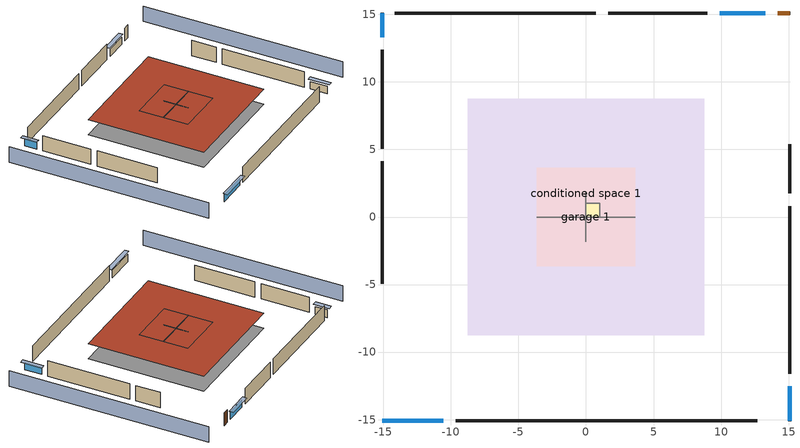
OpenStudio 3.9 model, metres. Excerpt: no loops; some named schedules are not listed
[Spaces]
garage 1
 floor foundation (Slab1 construction): -3.66,-3.66 -3.66,3.66 3.66,3.66 3.66,-3.66 z0
 wall outside (Wall1 construction): -15.1,12.37 -15.1,5.06 z0:2.44
 wall outside (Wall2 construction): 8.97,15.1 1.66,15.1 z0:2.44
 wall outside (Wall9 construction): 15.1,1.74 15.1,5.4 z0:2.44
 wall to conditioned space 1 (Wall5 construction Reversed): -3.66,0 3.66,0 z0:2.44
 wall to conditioned space 1 (Wall6 construction Reversed): 0,-1.83 0,1.83 z0:2.44
 roof outside (Roof1 construction): -3.66,3.66 -3.66,-3.66 3.66,-3.66 3.66,3.66 z2.44
conditioned space 1
 floor foundation (Slab2 construction): -8.77,-8.77 -8.77,8.77 8.77,8.77 8.77,-8.77 z0
 wall outside (Wall3 construction): -9.65,-15.1 12.68,-15.1 z0:2.44
 wall outside (Wall4 construction): -15.1,4.13 -15.1,-4.94 z0:2.44
 wall outside (Wall7 construction): 0.73,15.1 -14.17,15.1 z0:2.44
 wall outside (Wall8 construction): 15.1,-11.59 15.1,0.81 z0:2.44
 wall outside (AdiabaticWallConstruction): -15.1,-15.1 -10.57,-15.1 z0:1.19; -15.1,15.1 -15.1,13.3 z0:1.22; 13.26,15.1 9.9,15.1 z0:1.13; 15.1,-15.1 15.1,-12.52 z0:1.16
 wall outside (AdiabaticWallConstruction 1): 15.1,15.1 14.18,15.1 z0:2.03
 window (WindowConstruction): -15.1,-15.1 -10.57,-15.1 z0:1.19
 window (WindowConstruction 1): -15.1,15.1 -15.1,13.3 z0:1.22
 window (WindowConstruction 2): 13.26,15.1 9.9,15.1 z0:1.13
 window (WindowConstruction 3): 15.1,-15.1 15.1,-12.52 z0:1.16
 door (Door): 15.1,15.1 14.19,15.1 z0:2.03
 roof outside (Roof2 construction): -8.77,8.77 -8.77,-8.77 8.77,-8.77 8.77,8.77 z2.44
central ac and furnace airloop ret air space
 floor adiabatic (AdiabaticConst): 0,0 0,1 1,1 1,0 z0
 wall adiabatic (AdiabaticConst): 0,1 0,0 1,0 1,1 0,1 z0:1
 ceiling adiabatic (AdiabaticConst): 1,0 1,1 0,1 0,0 z1
shading: 19.67,-15.1 19.67,15.1 / -19.67,15.1 -19.67,-15.1 z0:2.44; -10.27,-15.1 -15.4,-15.1 -15.4,-15.71 -10.27,-15.71 z1.49; -15.1,13 -15.1,15.4 -15.71,15.4 -15.71,13 z1.52; 9.6,15.1 13.56,15.1 13.56,15.71 9.6,15.71 z1.43; 15.1,-12.21 15.1,-15.4 15.71,-15.4 15.71,-12.21 z1.46
[Site]
Portland Intl Arpt_OR: Latitude {deg}=45.59; Longitude {deg}=-122.6; Time Zone {hr}=-8; Elevation {m}=33; Terrain=Suburbs; Keep Site Location Information=Yes
[Site:GroundTemperature:Shallow]
10.2558, 8.96328, 8.85977, 9.47314, 11.9355, 14.3863, 16.5111, 17.8571, 17.9714, 16.8767, 14.8061, 12.4304
[Site:WaterMainsTemperature]
Calculation Method=Schedule; Temperature Schedule=mains temperature schedule
[Building]
Building 1
[Material] Roughness=Rough
Name | Thickness {m} | Conductivity {W/m-K} | Density {kg/m3} | Specific Heat {J/kg-K} | Thermal Absorptance | Solar Absorptance | Visible Absorptance
slate or tile shingles | 0.01905 | 0.840978 | 1899.972 | 799.717 | 0.9 | 0.75 | 0.75
roof rigid ins | 0.00302951 | 0.029427 | 32.04 | 1214.23 | 0.9 | 0.7 | 0.7
osb sheathing 0.5 in. | 0.0127 | 0.115458 | 512.64 | 1214.23 | 0.9 | 0.6 | 0.6
roof rigid ins 1 | 0.051816 | 0.029427 | 32.04 | 1214.23 | 0.9 | 0.7 | 0.7
osb sheathing 0.75 in. | 0.01905 | 0.115458 | 512.64 | 1214.23 | 0.9 | 0.7 | 0.7
roof stud and cavity | 0.2032 | 0.132304 | 78.34581 | 1123.46 | 0.9 | 0.7 | 0.7
gypsum board | 0.0127 | 0.160291 | 801 | 837.4 | 0.9 | 0.6 | 0.6
wood siding | 0.0254 | 0.102417 | 544.68 | 1172.36 | 0.9 | 0.85 | 0.85
osb sheathing 0.5 in. 1 | 0.0127 | 0.115458 | 512.64 | 1214.23 | 0.9 | 0.7 | 0.7
wall stud and cavity | 0.1397 | 0.727959 | 139.0536 | 1170.24 | 0.9 | 0.6 | 0.6
wall stud and cavity 1 | 0.1397 | 0.550994 | 139.0536 | 1170.24 | 0.9 | 0.7 | 0.7
osb sheathing 0.5 in. 2; osb sheathing 0.5 in. 3 | 0.0127 | 0.115458 | 512.64 | 1214.23
wall stud and cavity 2 | 0.1397 | 0.335416 | 139.0536 | 1170.24 | 0.9 | 0.7 | 0.7
concrete 4.0 in. | 0.1016 | 1.803125 | 2242.8 | 837.4 | 0.9 | 0.7 | 0.7
floor covering | 0.0127 | 0.0450781 | 54.468 | 1339.84 | 0.9 | 0.9 | 0.9
wood siding 1; wood siding 2 | 0.0254 | 0.102417 | 544.68 | 1172.36
wall rigid ins | 0.512978 | 0.029427 | 32.04 | 1214.23 | 0.9 | 0.7 | 0.7
wall stud and cavity 3 | 0.0889 | 0.380278 | 52.3479 | 1209.89 | 0.9 | 0.7 | 0.7
door material | 0.04445 | 0.0612267 | 512.64 | 1214.23 | 0.9 | 0.7 | 0.7
wall stud and cavity 4 | 0.0889 | 0.391764 | 83.0341 | 1211.67 | 0.9 | 0.7 | 0.7
furniture material conditioned space 1; furniture material garage 1 | 0.1524 | 0.115458 | 640.8 | 1214.23 | 0.9 | 0.6 | 0.6
[Construction]
Roof1 construction: slate or tile shingles, roof rigid ins, osb sheathing 0.5 in.
Roof2 construction: slate or tile shingles, roof rigid ins 1, osb sheathing 0.75 in., roof stud and cavity, gypsum board
Wall1 construction; Wall2 construction: wood siding, osb sheathing 0.5 in. 1, wall stud and cavity
Wall3 construction; Wall4 construction: wood siding, osb sheathing 0.5 in. 1, wall stud and cavity 1, gypsum board
Wall5 construction Reversed: gypsum board, wall stud and cavity 2, osb sheathing 0.5 in. 2
Wall6 construction Reversed: gypsum board, wall stud and cavity 2, osb sheathing 0.5 in. 3
Wall7 construction; Wall8 construction: wood siding, osb sheathing 0.5 in. 3, wall stud and cavity 1, gypsum board
Wall9 construction: wood siding, osb sheathing 0.5 in. 3, wall stud and cavity
Slab1 construction: concrete 4.0 in.
Slab2 construction: concrete 4.0 in., floor covering
WindowConstruction; WindowConstruction 1; WindowConstruction 2; WindowConstruction 3: WindowMaterial
AdiabaticWallConstruction: wood siding 1, wall rigid ins, wall stud and cavity 3, gypsum board
Door: door material
AdiabaticWallConstruction 1: wood siding 2, wall rigid ins, wall stud and cavity 3, gypsum board
PartitionWallConstruction: gypsum board, wall stud and cavity 4, gypsum board
furniture construction conditioned space 1: furniture material conditioned space 1
furniture construction garage 1: furniture material garage 1
AdiabaticConst: Adiabatic
[WindowMaterial:SimpleGlazingSystem]
WindowMaterial: U-Factor {W/m2-K}=2.78222; Solar Heat Gain Coefficient=0.56
[Material:NoMass]
Adiabatic: Roughness=Rough; Thermal Resistance {m2-K/W}=176.1
[ThermalZone] Multiplier=1; Use Ideal Air Loads=No
Name | Volume {m3} | Thermostat
conditioned space | 749.83 | conditioned space temperature setpoint
garage | 130.484
central ac and furnace airloop ret air zone | 1
[Sizing:Zone] Zone Cooling Design Supply Air Temperature Input Method=SupplyAirTemperature; Zone Cooling Design Supply Air Temperature {C}=14; Zone Cooling Design Supply Air Temperature Difference {deltaC}=11.11; Zone Heating Design Supply Air Temperature Input Method=SupplyAirTemperature; Zone Heating Design Supply Air Temperature {C}=40; Zone Heating Design Supply Air Temperature Difference {deltaC}=11.11; Zone Cooling Design Supply Air Humidity Ratio {kg-H2O/kg-air}=0.0085; Zone Heating Design Supply Air Humidity Ratio {kg-H2O/kg-air}=0.008; Cooling Design Air Flow Method=DesignDay; Heating Design Air Flow Method=DesignDay; Account for Dedicated Outdoor Air System=No; Dedicated Outdoor Air System Control Strategy=NeutralSupplyAir; Dedicated Outdoor Air Low Setpoint Temperature for Design {C}=autosize; Dedicated Outdoor Air High Setpoint Temperature for Design {C}=autosize; Zone Load Sizing Method=Sensible Load Only No Latent Load; Zone Latent Cooling Design Supply Air Humidity Ratio Input Method=HumidityRatioDifference; Zone Cooling Design Supply Air Humidity Ratio Difference {kgWater/kgDryAir}=0.005; Zone Latent Heating Design Supply Air Humidity Ratio Input Method=HumidityRatioDifference; Zone Humidification Design Supply Air Humidity Ratio Difference {kgWater/kgDryAir}=0.005; Sizing Option=Coincident
garage; central ac and furnace airloop ret air zone
[Space]
Name | Thermal Zone | Volume {m3}
conditioned space 1 | conditioned space | 749.83
garage 1 | garage | 130.484
central ac and furnace airloop ret air space | central ac and furnace airloop ret air zone
[ThermostatSetpoint:DualSetpoint]
conditioned space temperature setpoint: Heating Setpoint Temperature Schedule=heating setpoint; Cooling Setpoint Temperature Schedule=cooling setpoint; Temperature Difference Between Cutout And Setpoint {deltaC}=0
[Foundation:Kiva] Wall Height Above Grade {m}=0.1016; Wall Depth Below Slab {m}=0.2032
Name | Initial Indoor Air Temperature {C}
Foundation Kiva 1 | 13.4258
Foundation Kiva 2 | 22.5
[Foundation:Kiva:Settings]
Soil Conductivity {W/m-K}=1.9041; Soil Density {kg/m3}=1842.3; Soil Specific Heat {J/kg-K}=418.7; Ground Solar Absorptivity=0.9; Ground Thermal Absorptivity=0.9; Ground Surface Roughness {m}=0.03; Far-Field Width {m}=40; Deep-Ground Boundary Condition=ZeroFlux; Deep-Ground Depth {m}=40; Minimum Cell Dimension {m}=0.2; Maximum Cell Growth Coefficient=3; Simulation Timestep=Timestep
[SurfaceProperty:ExposedFoundationPerimeter] Exposed Perimeter Calculation Method=TotalExposedPerimeter
Name | Total Exposed Perimeter {m}
Slab1 | 18.288
Slab2 | 65.34912
[SurfaceProperty:IncidentSolarMultiplier] Incident Solar Multiplier=1; Incident Solar Multiplier Schedule=trans schedule winter=0.85 summer=0.7
Window1; Window2; Window3; Window4
[InternalMass:Definition] Design Level Calculation Method=SurfaceArea
Name | Construction | Surface Area {m2}
partition wall mass | PartitionWallConstruction | 307.509
furniture mass conditioned space 1 | furniture construction conditioned space 1 | 123.004
furniture mass garage 1 | furniture construction garage 1 | 5.35122
[InternalMass] Multiplier=1
Name | Internal Mass Definition | Space or SpaceType
partition wall mass | partition wall mass | conditioned space 1
furniture mass conditioned space 1 | furniture mass conditioned space 1 | conditioned space 1
furniture mass garage 1 | furniture mass garage 1 | garage 1
[Fan:SystemModel]
central ac and furnace supply fan: Availability Schedule=Always On Discrete; Design Maximum Air Flow Rate {m3/s}=0.693763; Speed Control Method=Discrete; Electric Power Minimum Flow Rate Fraction=0.2; Design Pressure Rise {Pa}=500; Motor Efficiency=1; Motor In Air Stream Fraction=1; Design Electric Power Consumption {W}=autosize; Design Power Sizing Method=PowerPerFlow; Electric Power Per Unit Flow Rate {W/(m3/s)}=1059.44; Electric Power Per Unit Flow Rate Per Unit Pressure {W-s/m3-Pa}=1.66667; Fan Total Efficiency=0.7; Motor Loss Radiative Fraction=0; Speed Flow Fraction 1=0.82381; Speed Electric Power Fraction 1=0.55909; Speed Flow Fraction 2=1; Speed Electric Power Fraction 2=1
[EnergyManagementSystem:Sensor]
Name | Output Variable or Output Meter Index Key | Output Variable or Output Meter
central_ac_and_furnace_supply_fan_s; central_ac_and_furnace_supply_fan_s_1 | central ac and furnace supply fan | Fan Electricity Energy
water_heater_T_set | water heater setpoint | Schedule Value
out_pb_s |  | Site Outdoor Air Barometric Pressure
out_wt_s |  | Site Outdoor Air Humidity Ratio
site_vw_s |  | Site Wind Speed
cool_season | cooling season schedule | Schedule Value
central_ac_and_furnace_airloop_Fan_RTF_s | central ac and furnace supply fan | Fan Runtime Fraction Speed 1
central_ac_and_furnace_airloop_Fan_RTF_s_1 | central ac and furnace supply fan | Fan Runtime Fraction Speed 2
central_ac_and_furnace_airloop_AH_MFR_s | Node 7 | System Node Mass Flow Rate
central_ac_and_furnace_airloop_AH_VFR_s | Node 7 | System Node Current Density Volume Flow Rate
central_ac_and_furnace_airloop_AH_Tout_s | Node 7 | System Node Temperature
central_ac_and_furnace_airloop_AH_Wout_s | Node 7 | System Node Humidity Ratio
central_ac_and_furnace_airloop_RA_T_s | Node 10 | System Node Temperature
central_ac_and_furnace_airloop_Ra_W_s | Node 10 | System Node Humidity Ratio
central_ac_and_furnace_airloop_0_DZ_T_s | garage | Zone Air Temperature
central_ac_and_furnace_airloop_0_DZ_W_s | garage | Zone Mean Air Humidity Ratio
natural_vent_s | natural vent schedule | Schedule Value
htg_sp_s | heating setpoint | Schedule Value
clg_sp_s | cooling setpoint | Schedule Value
mech_vent_range_fan_0_sch_s | mech vent range fan 0 schedule | Schedule Value
mech_vent_bath_fan_0_sch_s | mech vent bath fan 0 schedule | Schedule Value
clothes_dryer_exhaust_0_sch_s | clothes_dryer | Schedule Value
htg_load_cond |  | Heating:EnergyTransfer:Zone:CONDITIONED SPACE
clg_load_cond |  | Cooling:EnergyTransfer:Zone:CONDITIONED SPACE
htg_load_duct |  | Heating:EnergyTransfer:Zone:CENTRAL AC AND FURNACE AIRLOOP RET AIR ZONE
clg_load_duct |  | Cooling:EnergyTransfer:Zone:CENTRAL AC AND FURNACE AIRLOOP RET AIR ZONE
s_conv | Roof2 | Surface Inside Face Convection Heat Gain Energy
s_ig | Roof2 | Surface Inside Face Internal Gains Radiation Heat Gain Energy
s_sol | Roof2 | Surface Inside Face Solar Radiation Heat Gain Energy
s_lgt | Roof2 | Surface Inside Face Lights Radiation Heat Gain Energy
s_surf | Roof2 | Surface Inside Face Net Surface Thermal Radiation Heat Gain Energy
s_conv_1 | Slab2 | Surface Inside Face Convection Heat Gain Energy
s_ig_1 | Slab2 | Surface Inside Face Internal Gains Radiation Heat Gain Energy
s_sol_1 | Slab2 | Surface Inside Face Solar Radiation Heat Gain Energy
s_lgt_1 | Slab2 | Surface Inside Face Lights Radiation Heat Gain Energy
s_surf_1 | Slab2 | Surface Inside Face Net Surface Thermal Radiation Heat Gain Energy
ss_sol | Door1 | Surface Inside Face Solar Radiation Heat Gain Energy
ss_lgt | Door1 | Surface Inside Face Lights Radiation Heat Gain Energy
ss_conv | Door1 | Surface Inside Face Convection Heat Gain Energy
ss_ig | Door1 | Surface Inside Face Internal Gains Radiation Heat Gain Energy
ss_surf | Door1 | Surface Inside Face Net Surface Thermal Radiation Heat Gain Energy
ss_conv_1 | Window1 | Surface Inside Face Convection Heat Gain Energy
ss_ig_1 | Window1 | Surface Inside Face Internal Gains Radiation Heat Gain Energy
ss_surf_1 | Window1 | Surface Inside Face Net Surface Thermal Radiation Heat Gain Energy
ss_trans_in | Window1 | Surface Window Transmitted Solar Radiation Rate
ss_back_out | Window1 | Surface Window Shortwave from Zone Back Out Window Heat Transfer Rate
ss_trans_out | Window1 | Surface Inside Face Initial Transmitted Diffuse Transmitted Out Window Solar Radiation Rate
ss_conv_2 | Window2 | Surface Inside Face Convection Heat Gain Energy
ss_ig_2 | Window2 | Surface Inside Face Internal Gains Radiation Heat Gain Energy
ss_surf_2 | Window2 | Surface Inside Face Net Surface Thermal Radiation Heat Gain Energy
ss_trans_in_1 | Window2 | Surface Window Transmitted Solar Radiation Rate
ss_back_out_1 | Window2 | Surface Window Shortwave from Zone Back Out Window Heat Transfer Rate
ss_trans_out_1 | Window2 | Surface Inside Face Initial Transmitted Diffuse Transmitted Out Window Solar Radiation Rate
ss_conv_3 | Window3 | Surface Inside Face Convection Heat Gain Energy
ss_ig_3 | Window3 | Surface Inside Face Internal Gains Radiation Heat Gain Energy
ss_surf_3 | Window3 | Surface Inside Face Net Surface Thermal Radiation Heat Gain Energy
ss_trans_in_2 | Window3 | Surface Window Transmitted Solar Radiation Rate
ss_back_out_2 | Window3 | Surface Window Shortwave from Zone Back Out Window Heat Transfer Rate
ss_trans_out_2 | Window3 | Surface Inside Face Initial Transmitted Diffuse Transmitted Out Window Solar Radiation Rate
ss_conv_4 | Window4 | Surface Inside Face Convection Heat Gain Energy
ss_ig_4 | Window4 | Surface Inside Face Internal Gains Radiation Heat Gain Energy
ss_surf_4 | Window4 | Surface Inside Face Net Surface Thermal Radiation Heat Gain Energy
ss_trans_in_3 | Window4 | Surface Window Transmitted Solar Radiation Rate
ss_back_out_3 | Window4 | Surface Window Shortwave from Zone Back Out Window Heat Transfer Rate
ss_trans_out_3 | Window4 | Surface Inside Face Initial Transmitted Diffuse Transmitted Out Window Solar Radiation Rate
s_conv_2 | Wall3 | Surface Inside Face Convection Heat Gain Energy
s_ig_2 | Wall3 | Surface Inside Face Internal Gains Radiation Heat Gain Energy
s_sol_2 | Wall3 | Surface Inside Face Solar Radiation Heat Gain Energy
s_lgt_2 | Wall3 | Surface Inside Face Lights Radiation Heat Gain Energy
s_surf_2 | Wall3 | Surface Inside Face Net Surface Thermal Radiation Heat Gain Energy
s_conv_3 | Wall4 | Surface Inside Face Convection Heat Gain Energy
s_ig_3 | Wall4 | Surface Inside Face Internal Gains Radiation Heat Gain Energy
s_sol_3 | Wall4 | Surface Inside Face Solar Radiation Heat Gain Energy
s_lgt_3 | Wall4 | Surface Inside Face Lights Radiation Heat Gain Energy
s_surf_3 | Wall4 | Surface Inside Face Net Surface Thermal Radiation Heat Gain Energy
s_conv_4 | Wall5 | Surface Inside Face Convection Heat Gain Energy
s_ig_4 | Wall5 | Surface Inside Face Internal Gains Radiation Heat Gain Energy
s_sol_4 | Wall5 | Surface Inside Face Solar Radiation Heat Gain Energy
s_lgt_4 | Wall5 | Surface Inside Face Lights Radiation Heat Gain Energy
s_surf_4 | Wall5 | Surface Inside Face Net Surface Thermal Radiation Heat Gain Energy
s_conv_5 | Wall6 | Surface Inside Face Convection Heat Gain Energy
s_ig_5 | Wall6 | Surface Inside Face Internal Gains Radiation Heat Gain Energy
s_sol_5 | Wall6 | Surface Inside Face Solar Radiation Heat Gain Energy
s_lgt_5 | Wall6 | Surface Inside Face Lights Radiation Heat Gain Energy
s_surf_5 | Wall6 | Surface Inside Face Net Surface Thermal Radiation Heat Gain Energy
s_conv_6 | Wall7 | Surface Inside Face Convection Heat Gain Energy
s_ig_6 | Wall7 | Surface Inside Face Internal Gains Radiation Heat Gain Energy
s_sol_6 | Wall7 | Surface Inside Face Solar Radiation Heat Gain Energy
s_lgt_6 | Wall7 | Surface Inside Face Lights Radiation Heat Gain Energy
s_surf_6 | Wall7 | Surface Inside Face Net Surface Thermal Radiation Heat Gain Energy
s_conv_7 | Wall8 | Surface Inside Face Convection Heat Gain Energy
s_ig_7 | Wall8 | Surface Inside Face Internal Gains Radiation Heat Gain Energy
s_sol_7 | Wall8 | Surface Inside Face Solar Radiation Heat Gain Energy
s_lgt_7 | Wall8 | Surface Inside Face Lights Radiation Heat Gain Energy
s_surf_7 | Wall8 | Surface Inside Face Net Surface Thermal Radiation Heat Gain Energy
im_conv | furniture mass conditioned space 1 | Surface Inside Face Convection Heat Gain Energy
im_ig | furniture mass conditioned space 1 | Surface Inside Face Internal Gains Radiation Heat Gain Energy
im_sol | furniture mass conditioned space 1 | Surface Inside Face Solar Radiation Heat Gain Energy
im_lgt | furniture mass conditioned space 1 | Surface Inside Face Lights Radiation Heat Gain Energy
im_surf | furniture mass conditioned space 1 | Surface Inside Face Net Surface Thermal Radiation Heat Gain Energy
im_conv_1 | partition wall mass | Surface Inside Face Convection Heat Gain Energy
im_ig_1 | partition wall mass | Surface Inside Face Internal Gains Radiation Heat Gain Energy
im_sol_1 | partition wall mass | Surface Inside Face Solar Radiation Heat Gain Energy
im_lgt_1 | partition wall mass | Surface Inside Face Lights Radiation Heat Gain Energy
im_surf_1 | partition wall mass | Surface Inside Face Net Surface Thermal Radiation Heat Gain Energy
airflow_gain | infil flow | Infiltration Sensible Heat Gain Energy
[ElectricEquipment:Definition] Design Level Calculation Method=EquipmentLevel
Name | Design Level {W} | Fraction Latent | Fraction Radiant | Fraction Lost
ceiling fan | 16.0669 | 0 | 0.558 | 0
clothes washer | 951.049 | 0.03 | 0.162 | 0.7
clothes dryer | 22862 | 0.015 | 0.081 | 0.85
dishwasher | 3335.54 | 0.3 | 0.18 | 0.4
fridge | 49.4292 | 0 | 0.6 | 0
freezer | 194.914 | 0 | 0.6 | 0
cooking range | 10019.4 | 0.08 | 0.432 | 0.2
misc tv | 1038.82 | 0 | 0.6 | 0
misc plug loads | 393.371 | 0.021 | 0.558 | 0.049
whole house fan; mech vent house fan | 0 | 0 | 0 | 1
mech vent house fan cfis | 0 | 0 | 0 | 0
mech vent range fan 0 | 30 | 0 | 0 | 1
mech vent bath fan 0 | 45 | 0 | 0 | 1
[ElectricEquipment]
Name | Electric Equipment Definition | Space or SpaceType | Schedule
ceiling fan | ceiling fan | conditioned space 1 | ceiling_fan
clothes washer | clothes washer | conditioned space 1 | clothes_washer
clothes dryer | clothes dryer | conditioned space 1 | clothes_dryer
dishwasher | dishwasher | conditioned space 1 | dishwasher
fridge | fridge | conditioned space 1 | fridge schedule
freezer | freezer | garage 1 | freezer schedule
cooking range | cooking range | conditioned space 1 | cooking_range
misc tv | misc tv | conditioned space 1 | plug_loads_tv
misc plug loads | misc plug loads | conditioned space 1 | plug_loads_other
whole house fan | whole house fan | conditioned space 1 | Always On Discrete
mech vent house fan | mech vent house fan | conditioned space 1 | mech vent house fan schedule
mech vent house fan cfis | mech vent house fan cfis | conditioned space 1 | mech vent house fan cfis schedule
mech vent range fan 0 | mech vent range fan 0 | conditioned space 1 | mech vent range fan 0 schedule
mech vent bath fan 0 | mech vent bath fan 0 | conditioned space 1 | mech vent bath fan 0 schedule
[OtherEquipment:Definition] Design Level Calculation Method=EquipmentLevel
Name | Design Level {W} | Fraction Latent | Fraction Radiant | Fraction Lost
water heater sens; central ac and furnace airloop_0 SupSensLkToCond; central ac and furnace airloop_0 SupCondToLv; central ac and furnace airloop_0 RetCondToRP; central ac and furnace airloop_0 RetSensLkToRP; central ac and furnace airloop_0 SupCondToDZ; central ac and furnace airloop_0 RetCondToDZ; central ac and furnace airloop_0 SupSensLkToDZ; mech vent house fan sensible load | 0 | 0 | 0 | 0
water heater lat; central ac and furnace airloop_0 SupLatLkToCond; central ac and furnace airloop_0 RetLatLkToRP; central ac and furnace airloop_0 SupLatLkToDZ; mech vent house fan latent load | 0 | 1 | 0 | 0
water heater energy adjustment1 | 0.01 | 0 | 0 | 1
clothes dryer 2 | 0 | 0.015 | 0.081 | 0.85
cooking range 2 | 0 | 0.08 | 0.432 | 0.2
general water use sensible | -25.2881 | 0 | 0.6 | 0
general water use latent | 25.6591 | 1 | 0 | 0
[OtherEquipment]
Name | Other Equipment Definition | Space or SpaceType | Schedule | Fuel Type
water heater sens | water heater sens | conditioned space 1 | Always On Discrete
water heater lat | water heater lat | conditioned space 1 | Always On Discrete
water heater energy adjustment1 | water heater energy adjustment1 | conditioned space 1 | Always On Discrete | Electricity
clothes dryer 1 | clothes dryer 2 | conditioned space 1 | clothes_dryer | Electricity
cooking range 1 | cooking range 2 | conditioned space 1 | cooking_range | Electricity
general water use sensible | general water use sensible | conditioned space 1 | general water use schedule
general water use latent | general water use latent | conditioned space 1 | general water use schedule
central ac and furnace airloop_0 SupSensLkToCond | central ac and furnace airloop_0 SupSensLkToCond | conditioned space 1 | Always On Discrete
central ac and furnace airloop_0 SupLatLkToCond | central ac and furnace airloop_0 SupLatLkToCond | conditioned space 1 | Always On Discrete
central ac and furnace airloop_0 SupCondToLv | central ac and furnace airloop_0 SupCondToLv | conditioned space 1 | Always On Discrete
central ac and furnace airloop_0 RetCondToRP | central ac and furnace airloop_0 RetCondToRP | central ac and furnace airloop ret air space | Always On Discrete
central ac and furnace airloop_0 RetSensLkToRP | central ac and furnace airloop_0 RetSensLkToRP | central ac and furnace airloop ret air space | Always On Discrete
central ac and furnace airloop_0 RetLatLkToRP | central ac and furnace airloop_0 RetLatLkToRP | central ac and furnace airloop ret air space | Always On Discrete
central ac and furnace airloop_0 SupCondToDZ | central ac and furnace airloop_0 SupCondToDZ | garage 1 | Always On Discrete
central ac and furnace airloop_0 RetCondToDZ | central ac and furnace airloop_0 RetCondToDZ | garage 1 | Always On Discrete
central ac and furnace airloop_0 SupSensLkToDZ | central ac and furnace airloop_0 SupSensLkToDZ | garage 1 | Always On Discrete
central ac and furnace airloop_0 SupLatLkToDZ | central ac and furnace airloop_0 SupLatLkToDZ | garage 1 | Always On Discrete
mech vent house fan sensible load | mech vent house fan sensible load | conditioned space 1 | Always On Discrete
mech vent house fan latent load | mech vent house fan latent load | conditioned space 1 | Always On Discrete
[WaterUse:Equipment:Definition]
Name | Peak Flow Rate {m3/s}
clothes washer | 4.60542e-05
dishwasher | 3.89837e-05
[Lights:Definition] Design Level Calculation Method=LightingLevel; Fraction Radiant=0.6; Fraction Visible=0.2; Return Air Fraction=0
Name | Lighting Level {W}
interior lighting | 798.532
garage lighting | 16.3602
[Lights] Fraction Replaceable=1
Name | Lights Definition | Space or SpaceType | Schedule
interior lighting | interior lighting | conditioned space 1 | lighting_interior
garage lighting | garage lighting | garage 1 | lighting_garage
[Exterior:Lights:Definition]
exterior lighting: Design Level {W}=10.1836
[Exterior:Lights]
exterior lighting: Exterior Lights Definition=exterior lighting; Schedule=exterior lighting schedule
[People:Definition]
occupants: Number of People Calculation Method=People; Number of People {people}=1; Fraction Radiant=0.314171; Sensible Heat Fraction=0.56303; Carbon Dioxide Generation Rate {m3/s-W}=0; Enable ASHRAE 55 Comfort Warnings=No; Mean Radiant Temperature Calculation Type=EnclosureAveraged
[People]
occupants: People Definition=occupants; Space or SpaceType=conditioned space 1; Number of People Schedule=occupants; Activity Level Schedule=occupants activity schedule; Multiplier=1
[ZoneMixing] Schedule=Always On Continuous; Design Flow Rate Calculation Method=Flow/Zone; Design Flow Rate {m3/s}=0
Name | Zone or Space | Source Zone or Space
central ac and furnace airloop_0 ZoneMixDZToCond mix | conditioned space | garage
central ac and furnace airloop_0 ZoneMixCondToDZ mix | garage | conditioned space
[SpaceInfiltration:DesignFlowRate] Schedule=Always On Discrete; Design Flow Rate Calculation Method=Flow/Space; Design Flow Rate {m3/s}=0
Name | Space or SpaceType
natural vent flow; whole house fan flow; infil flow | conditioned space 1
garage 1 duct leakage imbalance infil flow | garage 1
[SpaceInfiltration:EffectiveLeakageArea]
infil garage 1: Space or SpaceType=garage 1; Schedule=Always On Discrete; Effective Air Leakage Area {cm2}=407.755; Stack Coefficient=0.000129147; Wind Coefficient=4.38083e-05
